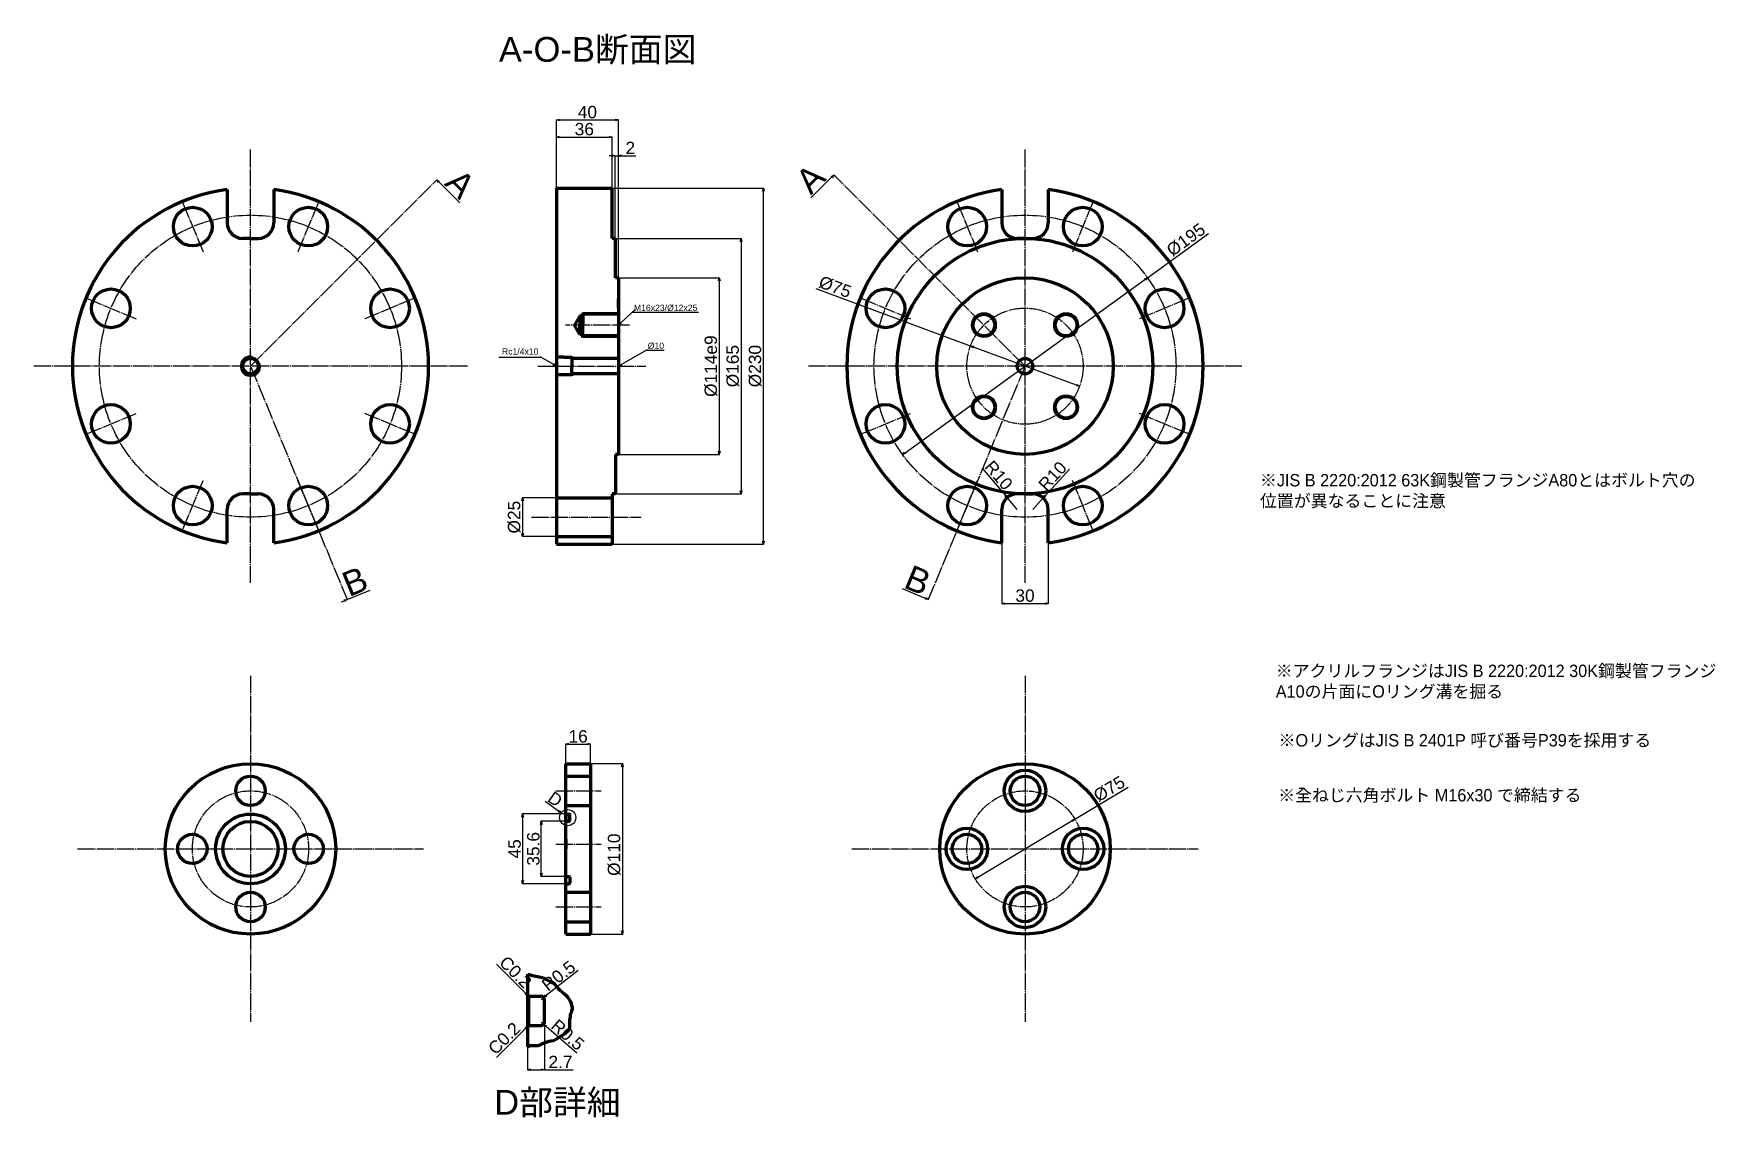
# Model space of a CAD drawing. Header units: millimetres. Extents: x -90 to 996, y -435 to 265.
import ezdxf

# ---------------------------------------------------------------- set-up
doc = ezdxf.new("R2010")
doc.units = ezdxf.units.MM
doc.linetypes.add('JIS_08_11', pattern=[12.8, 11, -0.6, 0.6, -0.6])
for name, color, linetype, lineweight in [('ACR_BODY OUTER', 7, 'Continuous', 70), ('ACR_CENTER', 2, 'JIS_08_11', 30), ('ACR_Dim', 7, 'Continuous', 30), ('FOUT_BODY OUTER', 1, 'Continuous', 70), ('SUS_BODY inner', 7, 'Continuous', 30), ('SUS_BODY OUTER', 7, 'Continuous', 70), ('SUS_CENTER', 2, 'JIS_08_11', 30), ('SUS_Dim', 7, 'Continuous', 30)]:
    doc.layers.add(name, color=color, linetype=linetype, lineweight=lineweight)
doc.styles.get("Standard").update_dxf_attribs({"font": 'arial.ttf'})
doc.dimstyles.new('JIS Mechanical', dxfattribs={"dimtxt": 8, "dimasz": 2, "dimexe": 0.18, "dimexo": 0, "dimgap": 1, "dimtad": 1, "dimdec": 4, "dimdsep": 46, "dimtxsty": 'Standard', "dimblk": 'OPEN30', "dimcen": 0.09, "dimadec": 0, "dimazin": 2, "dimtfac": 1, "dimtdec": 4, "dimtmove": 0, "dimatfit": 3, "dimfxl": 1, "dimtolj": 1, "dimtzin": 0, "dimarcsym": 0})
doc.dimstyles.new('JIS Mechanical ONE ARROW', dxfattribs={"dimtxt": 8, "dimasz": 2, "dimexe": 0, "dimexo": 0, "dimgap": 1, "dimtad": 1, "dimdec": 4, "dimzin": 0, "dimdsep": 46, "dimtxsty": 'Standard', "dimblk": 'OPEN30', "dimcen": 0.09, "dimsd2": 1, "dimadec": 0, "dimazin": 0, "dimtfac": 1, "dimtdec": 4, "dimtofl": 0, "dimtmove": 0, "dimatfit": 3, "dimfxl": 1, "dimtolj": 1, "dimtzin": 0, "dimarcsym": 0})

# ---------------------------------------------------------------- blocks, each defined once
blk = doc.blocks.new('_Open30')
at = {"color": 0, "linetype": 'ByBlock', "lineweight": -2}
for p, q in [((-1, 0.27), (0, 0)), ((0, 0), (-1, -0.27)), ((0, 0), (-1, 0))]:
    blk.add_line(p, q, dxfattribs=at)
blk = doc.blocks.new('*D3')
at = {"layer": 'Defpoints', "color": 0, "transparency": 16777216}
for p in [(287.5, 76.5), (295.6, 84), (295.6, 84)]:
    blk.add_point(p, dxfattribs=at)
at = {"layer": 'SUS_Dim', "color": 0, "lineweight": -2, "transparency": 16777216}
blk.add_line((289, 77.9), (298.6, 86.7), dxfattribs=at)
at = {"layer": 'SUS_Dim', "color": 0, "lineweight": -2, "transparency": 16777216, "xscale": 2, "yscale": 2, "zscale": 2, "rotation": 222.6736716809885}
blk.add_blockref('_Open30', (287.5, 76.5), dxfattribs=at)
blk = doc.blocks.new('*D4')
at = {"layer": 'Defpoints', "color": 0, "transparency": 16777216}
for p in [(228.4, 61), (228.4, 61), (247.5, 50)]:
    blk.add_point(p, dxfattribs=at)
at = {"layer": 'SUS_Dim', "color": 0, "lineweight": -2, "transparency": 16777216}
blk.add_line((245.8, 51), (237.1, 56), dxfattribs=at)
at = {"layer": 'SUS_Dim', "color": 0, "lineweight": -2, "transparency": 16777216, "xscale": 2, "yscale": 2, "zscale": 2, "rotation": 330.0000000000001}
blk.add_blockref('_Open30', (247.5, 50), dxfattribs=at)
blk = doc.blocks.new('*D8')
at = {"layer": 'Defpoints', "color": 0, "transparency": 16777216}
for p in [(306.6, 61), (306.6, 61), (287.5, 50)]:
    blk.add_point(p, dxfattribs=at)
at = {"layer": 'SUS_Dim', "color": 0, "lineweight": -2, "transparency": 16777216}
blk.add_line((289.3, 51), (306.2, 60.8), dxfattribs=at)
at = {"layer": 'SUS_Dim', "color": 0, "lineweight": -2, "transparency": 16777216, "xscale": 2, "yscale": 2, "zscale": 2, "rotation": 210}
blk.add_blockref('_Open30', (287.5, 50), dxfattribs=at)
blk = doc.blocks.new('*D9')
at = {"layer": 'Defpoints', "color": 0, "transparency": 16777216}
for p in [(287.5, 107), (287.5, -7), (352.6, -7)]:
    blk.add_point(p, dxfattribs=at)
at = {"layer": 'SUS_Dim', "color": 0, "lineweight": -2, "transparency": 16777216}
for p, q in [((287.5, 107), (352.8, 107)), ((352.6, 105), (352.6, -5)), ((287.5, -7), (352.8, -7))]:
    blk.add_line(p, q, dxfattribs=at)
at = {"layer": 'SUS_Dim', "color": 0, "lineweight": -2, "transparency": 16777216, "xscale": 2, "yscale": 2, "zscale": 2}
for p, rotation in [((352.6, 107), 90), ((352.6, -7), 270)]:
    blk.add_blockref('_Open30', p, dxfattribs=dict(at, rotation=rotation))
at = {"layer": 'SUS_Dim', "color": 0, "transparency": 16777216, "insert": (347.3, 50), "char_height": 8, "attachment_point": 5, "rotation": 90}
blk.add_mtext('\\A1;%%C114e9', dxfattribs=at)
blk = doc.blocks.new('*D10')
at = {"layer": 'Defpoints', "color": 0, "transparency": 16777216}
for p in [(285.5, 132.5), (285.5, -32.5), (366.7, -32.5)]:
    blk.add_point(p, dxfattribs=at)
at = {"layer": 'SUS_Dim', "color": 0, "lineweight": -2, "transparency": 16777216}
for p, q in [((285.5, 132.5), (366.9, 132.5)), ((366.7, 130.5), (366.7, -30.5)), ((285.5, -32.5), (366.9, -32.5))]:
    blk.add_line(p, q, dxfattribs=at)
at = {"layer": 'SUS_Dim', "color": 0, "lineweight": -2, "transparency": 16777216, "xscale": 2, "yscale": 2, "zscale": 2}
for p, rotation in [((366.7, 132.5), 90), ((366.7, -32.5), 270)]:
    blk.add_blockref('_Open30', p, dxfattribs=dict(at, rotation=rotation))
at = {"layer": 'SUS_Dim', "color": 0, "transparency": 16777216, "insert": (361.4, 50), "char_height": 8, "attachment_point": 5, "rotation": 90}
blk.add_mtext('\\A1;%%C165', dxfattribs=at)
blk = doc.blocks.new('*D11')
at = {"layer": 'Defpoints', "color": 0, "transparency": 16777216}
for p in [(283.5, 165), (381.1, 165), (283.5, -65)]:
    blk.add_point(p, dxfattribs=at)
at = {"layer": 'SUS_Dim', "color": 0, "lineweight": -2, "transparency": 16777216}
for p, q in [((283.5, 165), (381.2, 165)), ((381.1, -63), (381.1, 163)), ((283.5, -65), (381.2, -65))]:
    blk.add_line(p, q, dxfattribs=at)
at = {"layer": 'SUS_Dim', "color": 0, "lineweight": -2, "transparency": 16777216, "xscale": 2, "yscale": 2, "zscale": 2}
for p, rotation in [((381.1, 165), 90), ((381.1, -65), 270)]:
    blk.add_blockref('_Open30', p, dxfattribs=dict(at, rotation=rotation))
at = {"layer": 'SUS_Dim', "color": 0, "transparency": 16777216, "insert": (375.8, 50), "char_height": 8, "attachment_point": 5, "rotation": 90}
blk.add_mtext('\\A1;%%C230', dxfattribs=at)
blk = doc.blocks.new('*D12')
at = {"layer": 'Defpoints', "color": 0, "transparency": 16777216}
for p in [(287.5, 209), (247.5, 165), (287.5, 107)]:
    blk.add_point(p, dxfattribs=at)
at = {"layer": 'SUS_Dim', "color": 0, "lineweight": -2, "transparency": 16777216}
for p, q in [((247.5, 165), (247.5, 209.1)), ((249.5, 209), (285.5, 209)), ((287.5, 107), (287.5, 209.1))]:
    blk.add_line(p, q, dxfattribs=at)
at = {"layer": 'SUS_Dim', "color": 0, "lineweight": -2, "transparency": 16777216, "xscale": 2, "yscale": 2, "zscale": 2, "rotation": 180}
blk.add_blockref('_Open30', (247.5, 209), dxfattribs=at)
at = {"layer": 'SUS_Dim', "color": 0, "lineweight": -2, "transparency": 16777216, "xscale": 2, "yscale": 2, "zscale": 2}
blk.add_blockref('_Open30', (287.5, 209), dxfattribs=at)
at = {"layer": 'SUS_Dim', "color": 0, "transparency": 16777216, "insert": (267.5, 214), "char_height": 8, "attachment_point": 5}
blk.add_mtext('\\A1;40', dxfattribs=at)
blk = doc.blocks.new('*D13')
at = {"layer": 'Defpoints', "color": 0, "transparency": 16777216}
for p in [(287.5, 185.9), (285.5, 132.5), (287.5, 132.5)]:
    blk.add_point(p, dxfattribs=at)
at = {"layer": 'SUS_Dim', "color": 0, "lineweight": -2, "transparency": 16777216}
for p, q in [((283.5, 185.9), (281.5, 185.9)), ((285.5, 132.5), (285.5, 186.1)), ((285.5, 185.9), (287.5, 185.9)), ((287.5, 132.5), (287.5, 186.1)), ((289.5, 185.9), (298.8, 185.9))]:
    blk.add_line(p, q, dxfattribs=at)
at = {"layer": 'SUS_Dim', "color": 0, "lineweight": -2, "transparency": 16777216, "xscale": 2, "yscale": 2, "zscale": 2}
blk.add_blockref('_Open30', (285.5, 185.9), dxfattribs=at)
at = {"layer": 'SUS_Dim', "color": 0, "lineweight": -2, "transparency": 16777216, "xscale": 2, "yscale": 2, "zscale": 2, "rotation": 180}
blk.add_blockref('_Open30', (287.5, 185.9), dxfattribs=at)
at = {"layer": 'SUS_Dim', "color": 0, "transparency": 16777216, "insert": (295.2, 190.9), "char_height": 8, "attachment_point": 5}
blk.add_mtext('\\A1;2', dxfattribs=at)
blk = doc.blocks.new('*D14')
at = {"layer": 'Defpoints', "color": 0, "transparency": 16777216}
for p in [(283.5, 197.9), (247.5, 165), (283.5, 165)]:
    blk.add_point(p, dxfattribs=at)
at = {"layer": 'SUS_Dim', "color": 0, "lineweight": -2, "transparency": 16777216}
for p, q in [((247.5, 165), (247.5, 198)), ((249.5, 197.9), (281.5, 197.9)), ((283.5, 165), (283.5, 198))]:
    blk.add_line(p, q, dxfattribs=at)
at = {"layer": 'SUS_Dim', "color": 0, "lineweight": -2, "transparency": 16777216, "xscale": 2, "yscale": 2, "zscale": 2, "rotation": 180}
blk.add_blockref('_Open30', (247.5, 197.9), dxfattribs=at)
at = {"layer": 'SUS_Dim', "color": 0, "lineweight": -2, "transparency": 16777216, "xscale": 2, "yscale": 2, "zscale": 2}
blk.add_blockref('_Open30', (283.5, 197.9), dxfattribs=at)
at = {"layer": 'SUS_Dim', "color": 0, "transparency": 16777216, "insert": (265.5, 203), "char_height": 8, "attachment_point": 5}
blk.add_mtext('\\A1;36', dxfattribs=at)
blk = doc.blocks.new('*D15')
at = {"layer": 'ACR_Dim', "color": 0, "lineweight": -2, "transparency": 16777216}
for p, q in [((253.6, -243.9), (237.5, -243.9)), ((237.7, -277.5), (237.7, -245.9)), ((253.6, -279.5), (237.5, -279.5))]:
    blk.add_line(p, q, dxfattribs=at)
at = {"layer": 'Defpoints', "color": 0, "transparency": 16777216}
for p in [(237.7, -243.9), (253.6, -243.9), (253.6, -279.5)]:
    blk.add_point(p, dxfattribs=at)
at = {"layer": 'ACR_Dim', "color": 0, "lineweight": -2, "transparency": 16777216, "xscale": 2, "yscale": 2, "zscale": 2}
for p, rotation in [((237.7, -243.9), 90), ((237.7, -279.5), 270)]:
    blk.add_blockref('_Open30', p, dxfattribs=dict(at, rotation=rotation))
at = {"layer": 'ACR_Dim', "color": 0, "transparency": 16777216, "insert": (232.6, -261.7), "char_height": 8, "attachment_point": 5, "rotation": 90}
blk.add_mtext('\\A1;35.6', dxfattribs=at)
blk = doc.blocks.new('*D16')
at = {"layer": 'ACR_Dim', "color": 0, "lineweight": -2, "transparency": 16777216}
for p, q in [((253.6, -239.2), (225.4, -239.2)), ((225.6, -241.2), (225.6, -282.2)), ((253.6, -284.2), (225.4, -284.2))]:
    blk.add_line(p, q, dxfattribs=at)
at = {"layer": 'Defpoints', "color": 0, "transparency": 16777216}
for p in [(253.6, -239.2), (225.6, -284.2), (253.6, -284.2)]:
    blk.add_point(p, dxfattribs=at)
at = {"layer": 'ACR_Dim', "color": 0, "lineweight": -2, "transparency": 16777216, "xscale": 2, "yscale": 2, "zscale": 2}
for p, rotation in [((225.6, -239.2), 90), ((225.6, -284.2), 270)]:
    blk.add_blockref('_Open30', p, dxfattribs=dict(at, rotation=rotation))
at = {"layer": 'ACR_Dim', "color": 0, "transparency": 16777216, "insert": (220.5, -261.7), "char_height": 8, "attachment_point": 5, "rotation": 90}
blk.add_mtext('\\A1;45', dxfattribs=at)
blk = doc.blocks.new('*D17')
at = {"layer": 'Defpoints', "color": 0, "transparency": 16777216}
for p in [(166.7, 173.9), (166.7, 173.9), (170.3, 170.3)]:
    blk.add_point(p, dxfattribs=at)
at = {"layer": 'SUS_Dim', "color": 0, "lineweight": -2, "transparency": 16777216}
blk.add_line((171.7, 168.9), (185.1, 155.5), dxfattribs=at)
at = {"layer": 'SUS_Dim', "color": 0, "lineweight": -2, "transparency": 16777216, "xscale": 2, "yscale": 2, "zscale": 2, "rotation": 135}
blk.add_blockref('_Open30', (170.3, 170.3), dxfattribs=at)
at = {"layer": 'SUS_Dim', "color": 0, "transparency": 16777216, "insert": (185.5, 167.8), "char_height": 8, "attachment_point": 5, "rotation": 315}
blk.add_mtext('\\A1;{\\H2x;A}', dxfattribs=at)
blk = doc.blocks.new('*D18')
at = {"layer": 'Defpoints', "color": 0, "transparency": 16777216}
for p in [(105.5, -103.6), (105.5, -103.6), (112.4, -100.7)]:
    blk.add_point(p, dxfattribs=at)
at = {"layer": 'SUS_Dim', "color": 0, "lineweight": -2, "transparency": 16777216}
for p, q in [((112.4, -100.7), (127.3, -94.6)), ((108.7, -102.3), (110.6, -101.5))]:
    blk.add_line(p, q, dxfattribs=at)
at = {"layer": 'SUS_Dim', "color": 0, "lineweight": -2, "transparency": 16777216, "xscale": 2, "yscale": 2, "zscale": 2, "rotation": 22.49999999999992}
blk.add_blockref('_Open30', (112.4, -100.7), dxfattribs=at)
at = {"layer": 'SUS_Dim', "color": 0, "transparency": 16777216, "insert": (117.4, -89), "char_height": 8, "attachment_point": 5, "rotation": 22.5}
blk.add_mtext('\\A1;{\\H2x;B}', dxfattribs=at)
blk = doc.blocks.new('*D19')
at = {"layer": 'Defpoints', "color": 0, "transparency": 16777216}
for p in [(429.4, 176.3), (429.4, 176.3), (426.6, 173.4)]:
    blk.add_point(p, dxfattribs=at)
at = {"layer": 'SUS_Dim', "color": 0, "lineweight": -2, "transparency": 16777216}
blk.add_line((425.1, 172), (411.7, 158.6), dxfattribs=at)
at = {"layer": 'SUS_Dim', "color": 0, "lineweight": -2, "transparency": 16777216, "xscale": 2, "yscale": 2, "zscale": 2, "rotation": 44.99999999999969}
blk.add_blockref('_Open30', (426.6, 173.4), dxfattribs=at)
at = {"layer": 'SUS_Dim', "color": 0, "transparency": 16777216, "insert": (411.4, 171), "char_height": 8, "attachment_point": 5, "rotation": 45}
blk.add_mtext('\\A1;{\\H2x;A}', dxfattribs=at)
blk = doc.blocks.new('*D20')
at = {"layer": 'Defpoints', "color": 0, "transparency": 16777216}
for p in [(487.6, -100.7), (489.8, -101.7), (489.8, -101.7)]:
    blk.add_point(p, dxfattribs=at)
at = {"layer": 'SUS_Dim', "color": 0, "lineweight": -2, "transparency": 16777216}
blk.add_line((485.7, -100), (470.9, -93.8), dxfattribs=at)
at = {"layer": 'SUS_Dim', "color": 0, "lineweight": -2, "transparency": 16777216, "xscale": 2, "yscale": 2, "zscale": 2, "rotation": 337.5000000000001}
blk.add_blockref('_Open30', (487.6, -100.7), dxfattribs=at)
at = {"layer": 'SUS_Dim', "color": 0, "transparency": 16777216, "insert": (480.8, -88.2), "char_height": 8, "attachment_point": 5, "rotation": 337.5}
blk.add_mtext('\\A1;{\\H2x;B}', dxfattribs=at)
blk = doc.blocks.new('*D21')
at = {"layer": 'ACR_Dim', "color": 0, "lineweight": -2, "transparency": 16777216}
for p, q in [((269.5, -206.7), (290.3, -206.7)), ((290.1, -208.7), (290.1, -314.7)), ((269.5, -316.7), (290.3, -316.7))]:
    blk.add_line(p, q, dxfattribs=at)
at = {"layer": 'Defpoints', "color": 0, "transparency": 16777216}
for p in [(269.5, -206.7), (269.5, -316.7), (290.1, -316.7)]:
    blk.add_point(p, dxfattribs=at)
at = {"layer": 'ACR_Dim', "color": 0, "lineweight": -2, "transparency": 16777216, "xscale": 2, "yscale": 2, "zscale": 2}
for p, rotation in [((290.1, -206.7), 90), ((290.1, -316.7), 270)]:
    blk.add_blockref('_Open30', p, dxfattribs=dict(at, rotation=rotation))
at = {"layer": 'ACR_Dim', "color": 0, "transparency": 16777216, "insert": (284.8, -265.5), "char_height": 8, "attachment_point": 5, "rotation": 90}
blk.add_mtext('\\A1;%%C110', dxfattribs=at)
blk = doc.blocks.new('*D23')
at = {"layer": 'Defpoints', "color": 0, "transparency": 16777216}
for p in [(247.5, -35), (225.6, -60), (247.5, -60)]:
    blk.add_point(p, dxfattribs=at)
at = {"layer": 'SUS_Dim', "color": 0, "lineweight": -2, "transparency": 16777216}
for p, q in [((247.5, -35), (225.4, -35)), ((225.6, -37), (225.6, -58)), ((247.5, -60), (225.4, -60))]:
    blk.add_line(p, q, dxfattribs=at)
at = {"layer": 'SUS_Dim', "color": 0, "lineweight": -2, "transparency": 16777216, "xscale": 2, "yscale": 2, "zscale": 2}
for p, rotation in [((225.6, -35), 90), ((225.6, -60), 270)]:
    blk.add_blockref('_Open30', p, dxfattribs=dict(at, rotation=rotation))
at = {"layer": 'SUS_Dim', "color": 0, "transparency": 16777216, "insert": (220.3, -47.5), "char_height": 8, "attachment_point": 5, "rotation": 90}
blk.add_mtext('\\A1;%%C25', dxfattribs=at)
blk = doc.blocks.new('*D24')
at = {"layer": 'ACR_Dim', "color": 0, "lineweight": -2, "transparency": 16777216}
for p, q in [((582.2, -242.5), (616.6, -221.8)), ((519.6, -280), (580.4, -243.5)), ((582.2, -242.5), (582.1, -242.3)), ((517.8, -281), (517.7, -280.9))]:
    blk.add_line(p, q, dxfattribs=at)
at = {"layer": 'Defpoints', "color": 0, "transparency": 16777216}
for p in [(582.2, -242.5), (582.2, -242.5), (517.8, -281)]:
    blk.add_point(p, dxfattribs=at)
at = {"layer": 'ACR_Dim', "color": 0, "lineweight": -2, "transparency": 16777216, "xscale": 2, "yscale": 2, "zscale": 2}
for p, rotation in [((582.2, -242.5), 30.93617014709646), ((517.8, -281), 210.9361701470964)]:
    blk.add_blockref('_Open30', p, dxfattribs=dict(at, rotation=rotation))
at = {"layer": 'ACR_Dim', "color": 0, "transparency": 16777216, "insert": (604.4, -223), "char_height": 8, "attachment_point": 5, "rotation": 30.9362}
blk.add_mtext('\\A1;%%C75', dxfattribs=at)
blk = doc.blocks.new('*D25')
at = {"layer": 'Defpoints', "color": 0, "transparency": 16777216}
for p in [(629, 107.1), (629, 107.1), (471, -7.1)]:
    blk.add_point(p, dxfattribs=at)
at = {"layer": 'SUS_Dim', "color": 0, "lineweight": -2, "transparency": 16777216}
for p, q in [((629, 107.1), (668.5, 135.6)), ((472.6, -5.9), (627.4, 105.9)), ((629, 107.1), (629.1, 106.9)), ((471, -7.1), (471.1, -7.2))]:
    blk.add_line(p, q, dxfattribs=at)
at = {"layer": 'SUS_Dim', "color": 0, "lineweight": -2, "transparency": 16777216, "xscale": 2, "yscale": 2, "zscale": 2}
for p, rotation in [((629, 107.1), 35.84337346693896), ((471, -7.1), 215.8433734669389)]:
    blk.add_blockref('_Open30', p, dxfattribs=dict(at, rotation=rotation))
at = {"layer": 'SUS_Dim', "color": 0, "transparency": 16777216, "insert": (653.9, 131.6), "char_height": 8, "attachment_point": 5, "rotation": 35.8434}
blk.add_mtext('\\A1;%%C195', dxfattribs=at)
blk = doc.blocks.new('*D26')
at = {"layer": 'Defpoints', "color": 0, "transparency": 16777216}
for p in [(535, -64), (565, -64), (565, -103.3)]:
    blk.add_point(p, dxfattribs=at)
at = {"layer": 'SUS_Dim', "color": 0, "lineweight": -2, "transparency": 16777216}
for p, q in [((535, -64), (535, -103.5)), ((565, -64), (565, -103.5)), ((537, -103.3), (563, -103.3))]:
    blk.add_line(p, q, dxfattribs=at)
at = {"layer": 'SUS_Dim', "color": 0, "lineweight": -2, "transparency": 16777216, "xscale": 2, "yscale": 2, "zscale": 2, "rotation": 180}
blk.add_blockref('_Open30', (535, -103.3), dxfattribs=at)
at = {"layer": 'SUS_Dim', "color": 0, "lineweight": -2, "transparency": 16777216, "xscale": 2, "yscale": 2, "zscale": 2}
blk.add_blockref('_Open30', (565, -103.3), dxfattribs=at)
at = {"layer": 'SUS_Dim', "color": 0, "transparency": 16777216, "insert": (550, -98.2), "char_height": 8, "attachment_point": 5}
blk.add_mtext('\\A1;30', dxfattribs=at)
blk = doc.blocks.new('*D27')
at = {"layer": 'Defpoints', "color": 0, "transparency": 16777216}
for p in [(555, -42.5), (561.8, -35.1)]:
    blk.add_point(p, dxfattribs=at)
at = {"layer": 'SUS_Dim', "color": 0, "lineweight": -2, "transparency": 16777216}
for p, q in [((578.7, -16.6), (563.1, -33.7)), ((555, -42.5), (561.8, -35.1))]:
    blk.add_line(p, q, dxfattribs=at)
at = {"layer": 'SUS_Dim', "color": 0, "lineweight": -2, "transparency": 16777216, "xscale": 2, "yscale": 2, "zscale": 2, "rotation": 227.5162813843645}
blk.add_blockref('_Open30', (561.8, -35.1), dxfattribs=at)
at = {"layer": 'SUS_Dim', "color": 0, "transparency": 16777216, "insert": (567.8, -21), "char_height": 8, "attachment_point": 5, "rotation": 47.5163}
blk.add_mtext('\\A1;R10', dxfattribs=at)
blk = doc.blocks.new('*D28')
at = {"layer": 'Defpoints', "color": 0, "transparency": 16777216}
for p in [(538.5, -34.9), (545, -42.5)]:
    blk.add_point(p, dxfattribs=at)
at = {"layer": 'SUS_Dim', "color": 0, "lineweight": -2, "transparency": 16777216}
for p, q in [((522.3, -15.8), (537.2, -33.4)), ((545, -42.5), (538.5, -34.9))]:
    blk.add_line(p, q, dxfattribs=at)
at = {"layer": 'SUS_Dim', "color": 0, "lineweight": -2, "transparency": 16777216, "xscale": 2, "yscale": 2, "zscale": 2, "rotation": 310.372187855339}
blk.add_blockref('_Open30', (538.5, -34.9), dxfattribs=at)
at = {"layer": 'SUS_Dim', "color": 0, "transparency": 16777216, "insert": (533, -20.5), "char_height": 8, "attachment_point": 5, "rotation": 310.3722}
blk.add_mtext('\\A1;R10', dxfattribs=at)
blk = doc.blocks.new('*D29')
at = {"layer": 'Defpoints', "color": 0, "transparency": 16777216}
for p in [(514.8, 63), (514.8, 63), (585.2, 37)]:
    blk.add_point(p, dxfattribs=at)
at = {"layer": 'SUS_Dim', "color": 0, "lineweight": -2, "transparency": 16777216}
for p, q in [((514.8, 63), (415.1, 99.9)), ((514.8, 63), (514.9, 63.2)), ((583.3, 37.7), (516.7, 62.3)), ((585.2, 37), (585.2, 37.1))]:
    blk.add_line(p, q, dxfattribs=at)
at = {"layer": 'SUS_Dim', "color": 0, "lineweight": -2, "transparency": 16777216, "xscale": 2, "yscale": 2, "zscale": 2}
for p, rotation in [((514.8, 63), 159.6761750796238), ((585.2, 37), 339.6761750796238)]:
    blk.add_blockref('_Open30', p, dxfattribs=dict(at, rotation=rotation))
at = {"layer": 'SUS_Dim', "color": 0, "transparency": 16777216, "insert": (427.4, 101.1), "char_height": 8, "attachment_point": 5, "rotation": 339.6762}
blk.add_mtext('\\A1;%%C75', dxfattribs=at)
blk = doc.blocks.new('partD')
at = {"layer": 'ACR_BODY OUTER'}
for p, q in [((253.5, -239.1), (253.5, -206.7)), ((253.5, -239.1), (253.6, -239.2)), ((253.5, -244.1), (253.5, -239.1)), ((253.5, -244.1), (253.6, -243.9)), ((253.5, -316.7), (253.5, -244.1)), ((253.6, -239.2), (255.7, -239.2)), ((253.6, -239.2), (253.6, -243.9)), ((253.6, -243.9), (255.7, -243.9)), ((256.2, -243.4), (256.2, -239.7))]:
    blk.add_line(p, q, dxfattribs=at)
for centre, start, end in [((255.7, -239.7), 0, 90), ((255.7, -243.4), 270, 0)]:
    blk.add_arc(centre, 0.5, start, end, dxfattribs=at)
blk = doc.blocks.new('partD00')
at = {"layer": 'ACR_BODY OUTER'}
blk.add_blockref('partD', (-253.5, 239.1), dxfattribs=at)
blk = doc.blocks.new('*D32')
at = {"layer": 'ACR_Dim', "color": 0, "lineweight": -2, "transparency": 16777216}
for p, q in [((261.6, -340.2), (240.9, -356.5)), ((237.7, -358.9), (239.3, -357.7))]:
    blk.add_line(p, q, dxfattribs=at)
at = {"layer": 'Defpoints', "color": 0, "transparency": 16777216}
for p in [(239.3, -357.7), (237.7, -358.9)]:
    blk.add_point(p, dxfattribs=at)
at = {"layer": 'ACR_Dim', "color": 0, "lineweight": -2, "transparency": 16777216, "xscale": 2, "yscale": 2, "zscale": 2, "rotation": 218.1185814894569}
blk.add_blockref('_Open30', (239.3, -357.7), dxfattribs=at)
at = {"layer": 'ACR_Dim', "color": 0, "transparency": 16777216, "insert": (248.9, -343.7), "char_height": 8, "attachment_point": 5, "rotation": 38.1186}
blk.add_mtext('\\A1;R0.5', dxfattribs=at)
blk = doc.blocks.new('*D33')
at = {"layer": 'ACR_Dim', "color": 0, "lineweight": -2, "transparency": 16777216}
for p, q in [((237.7, -373.7), (239.2, -375)), ((260.6, -393.6), (240.8, -376.4))]:
    blk.add_line(p, q, dxfattribs=at)
at = {"layer": 'Defpoints', "color": 0, "transparency": 16777216}
for p in [(237.7, -373.7), (239.2, -375)]:
    blk.add_point(p, dxfattribs=at)
at = {"layer": 'ACR_Dim', "color": 0, "lineweight": -2, "transparency": 16777216, "xscale": 2, "yscale": 2, "zscale": 2, "rotation": 138.9950629943345}
blk.add_blockref('_Open30', (239.2, -375), dxfattribs=at)
at = {"layer": 'ACR_Dim', "color": 0, "transparency": 16777216, "insert": (254.8, -381.8), "char_height": 8, "attachment_point": 5, "rotation": 318.9951}
blk.add_mtext('\\A1;R0.5', dxfattribs=at)
blk = doc.blocks.new('*D34')
at = {"layer": 'ACR_Dim', "color": 0, "lineweight": -2, "transparency": 16777216}
blk.add_line((227.5, -355), (208.8, -336.2), dxfattribs=at)
at = {"layer": 'Defpoints', "color": 0, "transparency": 16777216}
for p in [(228.9, -356.4), (229.5, -356.9), (229.5, -356.9)]:
    blk.add_point(p, dxfattribs=at)
at = {"layer": 'ACR_Dim', "color": 0, "lineweight": -2, "transparency": 16777216, "xscale": 2, "yscale": 2, "zscale": 2, "rotation": 315}
blk.add_blockref('_Open30', (228.9, -356.4), dxfattribs=at)
at = {"layer": 'ACR_Dim', "color": 0, "transparency": 16777216, "insert": (221.1, -341.3), "char_height": 8, "attachment_point": 5, "rotation": 315}
blk.add_mtext('\\A1;C0.2', dxfattribs=at)
blk = doc.blocks.new('*D35')
at = {"layer": 'ACR_Dim', "color": 0, "lineweight": -2, "transparency": 16777216}
blk.add_line((227.5, -377.7), (208.8, -396.4), dxfattribs=at)
at = {"layer": 'Defpoints', "color": 0, "transparency": 16777216}
for p in [(228.9, -376.3), (229.5, -375.7), (229.5, -375.7)]:
    blk.add_point(p, dxfattribs=at)
at = {"layer": 'ACR_Dim', "color": 0, "lineweight": -2, "transparency": 16777216, "xscale": 2, "yscale": 2, "zscale": 2, "rotation": 45}
blk.add_blockref('_Open30', (228.9, -376.3), dxfattribs=at)
at = {"layer": 'ACR_Dim', "color": 0, "transparency": 16777216, "insert": (213.8, -384.1), "char_height": 8, "attachment_point": 5, "rotation": 45}
blk.add_mtext('\\A1;C0.2', dxfattribs=at)
blk = doc.blocks.new('*D36')
at = {"layer": 'ACR_Dim', "color": 0, "lineweight": -2, "transparency": 16777216}
for p, q in [((248.9, -237.3), (240.3, -231.2)), ((250.5, -238.5), (250.6, -238.5)), ((251.2, -239), (251.2, -238.9))]:
    blk.add_line(p, q, dxfattribs=at)
at = {"layer": 'Defpoints', "color": 0, "transparency": 16777216}
for p in [(250.5, -238.5), (251.2, -238.9), (251.2, -239)]:
    blk.add_point(p, dxfattribs=at)
at = {"layer": 'ACR_Dim', "color": 0, "lineweight": -2, "transparency": 16777216, "xscale": 2, "yscale": 2, "zscale": 2, "rotation": 324.8023336341661}
blk.add_blockref('_Open30', (250.6, -238.5), dxfattribs=at)
at = {"layer": 'ACR_Dim', "color": 0, "transparency": 16777216, "insert": (246.7, -229.6), "char_height": 8, "attachment_point": 5, "rotation": 324.8023}
blk.add_mtext('\\A1;D', dxfattribs=at)
blk = doc.blocks.new('*D38')
at = {"layer": 'ACR_Dim', "color": 0, "lineweight": -2, "transparency": 16777216}
for p, q in [((228.9, -376.3), (228.9, -404.5)), ((239.7, -373.7), (239.7, -404.5)), ((230.9, -404.3), (237.7, -404.3)), ((239.7, -404.3), (258.4, -404.3))]:
    blk.add_line(p, q, dxfattribs=at)
at = {"layer": 'Defpoints', "color": 0, "transparency": 16777216}
for p in [(228.9, -376.3), (239.7, -373.7), (239.7, -404.3)]:
    blk.add_point(p, dxfattribs=at)
at = {"layer": 'ACR_Dim', "color": 0, "lineweight": -2, "transparency": 16777216, "xscale": 2, "yscale": 2, "zscale": 2, "rotation": 180}
blk.add_blockref('_Open30', (228.9, -404.3), dxfattribs=at)
at = {"layer": 'ACR_Dim', "color": 0, "lineweight": -2, "transparency": 16777216, "xscale": 2, "yscale": 2, "zscale": 2}
blk.add_blockref('_Open30', (239.7, -404.3), dxfattribs=at)
at = {"layer": 'ACR_Dim', "color": 0, "transparency": 16777216, "insert": (250.1, -399.3), "char_height": 8, "attachment_point": 5}
blk.add_mtext('\\A1;2.7', dxfattribs=at)
blk = doc.blocks.new('*D39')
at = {"layer": 'ACR_Dim', "color": 0, "lineweight": -2, "transparency": 16777216}
for p, q in [((253.5, -206.7), (253.5, -194)), ((255.5, -194.1), (267.5, -194.1)), ((269.5, -206.7), (269.5, -194))]:
    blk.add_line(p, q, dxfattribs=at)
at = {"layer": 'Defpoints', "color": 0, "transparency": 16777216}
for p in [(269.5, -194.1), (253.5, -206.7), (269.5, -206.7)]:
    blk.add_point(p, dxfattribs=at)
at = {"layer": 'ACR_Dim', "color": 0, "lineweight": -2, "transparency": 16777216, "xscale": 2, "yscale": 2, "zscale": 2, "rotation": 180}
blk.add_blockref('_Open30', (253.5, -194.1), dxfattribs=at)
at = {"layer": 'ACR_Dim', "color": 0, "lineweight": -2, "transparency": 16777216, "xscale": 2, "yscale": 2, "zscale": 2}
blk.add_blockref('_Open30', (269.5, -194.1), dxfattribs=at)
at = {"layer": 'ACR_Dim', "color": 0, "transparency": 16777216, "insert": (261.5, -189.1), "char_height": 8, "attachment_point": 5}
blk.add_mtext('\\A1;16', dxfattribs=at)

msp = doc.modelspace()

# ---------------------------------------------------------------- linework, layer by layer
at = {"layer": 'ACR_BODY OUTER'}
for p, q in [((287.52738, 93.5), (287.52738, 92.5528)), ((253.47732, -206.7464), (269.47732, -206.7464)), ((253.47732, -214.7464), (269.47732, -214.7464)), ((269.47732, -206.7464), (269.47732, -316.7464)), ((253.47732, -233.7464), (269.47732, -233.7464)), ((253.47732, -279.4054), (253.61832, -279.5464)), ((253.61832, -279.5464), (255.67732, -279.5464)), ((253.61832, -284.2464), (253.61832, -279.5464)), ((256.17732, -280.0464), (256.17732, -283.7464)), ((253.47732, -284.3874), (253.61832, -284.2464)), ((253.47732, -289.7464), (269.47732, -289.7464)), ((253.61832, -284.2464), (255.67732, -284.2464)), ((253.47732, -308.7464), (269.47732, -308.7464)), ((253.47732, -316.7464), (269.47732, -316.7464)), ((228.9367, -356.37054), (228.9367, -342.73038)), ((228.9367, -356.37054), (229.5007, -356.93454)), ((228.9367, -376.29854), (228.9367, -356.37054)), ((229.5007, -356.93454), (237.7367, -356.93454)), ((229.5007, -356.93454), (229.5007, -375.73454)), ((239.7367, -373.73454), (239.7367, -358.93454)), ((228.9367, -376.29854), (229.5007, -375.73454)), ((228.9367, -389.62485), (228.9367, -376.29854)), ((229.5007, -375.73454), (237.7367, -375.73454))]:
    msp.add_line(p, q, dxfattribs=at)
msp.add_lwpolyline([(228.9367, -342.73038), (230.5974, -343.14535), (231.73363, -343.42926), (234.14814, -343.85512), (236.27857, -344.28099), (238.26697, -344.70685), (239.40319, -345.13272), (240.53942, -345.70054), (241.95971, -346.41033), (243.52202, -347.26206), (244.65825, -347.54596), (245.79448, -348.39769), (246.64665, -349.53335), (247.64085, -350.66898), (248.63504, -351.80463), (249.62924, -352.94027), (250.76547, -353.79201), (251.90173, -354.78569), (253.03796, -355.77938), (254.60027, -357.19893), (255.7365, -359.04435), (256.58867, -360.32197), (257.01475, -361.59956), (257.29881, -362.87716), (257.58287, -364.01281), (257.58287, -365.14844), (257.15678, -366.28409), (257.01475, -367.56169), (256.44664, -368.98124), (256.30461, -370.4008), (256.02055, -371.9623), (256.02055, -377.35662), (255.31041, -378.77617), (254.31621, -379.91181), (253.17998, -380.9055), (251.90173, -381.75723), (249.62924, -383.17678), (248.35099, -384.02851), (247.21476, -384.88026), (245.51042, -385.73199), (243.80608, -385.87393), (242.66985, -386.01589), (241.24956, -386.58372), (237.84088, -387.86131), (236.70465, -388.42914), (235.4264, -388.85501), (230.31334, -388.85501), (229.17712, -389.56477), (228.9367, -389.62485)], dxfattribs=at)
for centre, radius in [((50, -261.7464), 55), ((50, -224.2464), 9.5), ((550, -261.7464), 55), ((550, -224.2464), 9.5), ((50, -261.7464), 22.5), ((50, -261.7464), 17.8), ((12.5, -261.7464), 9.5), ((87.5, -261.7464), 9.5), ((512.5, -261.7464), 9.5), ((587.5, -261.7464), 9.5), ((50, -299.2464), 9.5), ((550, -299.2464), 9.5)]:
    msp.add_circle(centre, radius, dxfattribs=at)
for centre, radius, start, end in [((255.67732, -280.0464), 0.5, 0, 90), ((255.67732, -283.7464), 0.5, 270, 0), ((237.7367, -358.93454), 2, 0, 90), ((237.7367, -373.73454), 2, 270, 0)]:
    msp.add_arc(centre, radius, start, end, dxfattribs=at)
at = {"layer": 'ACR_CENTER'}
for p, q in [((294.75448, 76.5165), (253.32318, 76.5165)), ((50, -150), (50, -373.4928)), ((550, -150), (550, -373.4928)), ((247.17165, -224.2464), (276.3202, -224.2464)), ((247.17165, -258.6134), (276.3202, -258.6134)), ((-61.7464, -261.7464), (161.7464, -261.7464)), ((438.2536, -261.7464), (661.7464, -261.7464)), ((247.17165, -299.2464), (276.3202, -299.2464))]:
    msp.add_line(p, q, dxfattribs=at)
for centre in [(50, -261.7464), (550, -261.7464)]:
    msp.add_circle(centre, 37.5, dxfattribs=at)
at = {"layer": 'ACR_Dim'}
msp.add_circle((254.79488, -241.54496), 5.21472, dxfattribs=at)
at = {"layer": 'FOUT_BODY OUTER'}
for centre in [(550, -224.2464), (512.5, -261.7464), (587.5, -261.7464), (550, -299.2464)]:
    msp.add_circle(centre, 13.375, dxfattribs=at)
at = {"layer": 'SUS_BODY inner'}
for p, q in [((287.52738, 84.5165), (264.52738, 84.5165)), ((287.52738, 68.5165), (264.52738, 68.5165)), ((257.52738, 56.266), (247.52738, 56.5785)), ((257.52738, 43.734), (247.52738, 43.4215))]:
    msp.add_line(p, q, dxfattribs=at)
for centre in [(523.4835, 76.5165), (576.5165, 76.5165), (523.4835, 23.4835), (576.5165, 23.4835)]:
    msp.add_circle(centre, 8, dxfattribs=at)
msp.add_arc((50, 50), 6.5785, 83.76986922, 353.76986922, dxfattribs=at)
at = {"layer": 'SUS_BODY OUTER'}
for p, q in [((35, 164.01754), (35, 142.5)), ((65, 164.01754), (65, 142.5)), ((247.52738, 165), (247.52738, -65)), ((247.52738, 165), (283.52738, 165)), ((283.52738, 132.5), (283.52738, 165)), ((535, 164.01754), (535, 142.5)), ((565, 164.01754), (565, 142.5)), ((50, 132.5), (45, 132.5)), ((50, 132.5), (55, 132.5)), ((285.52738, 132.5), (283.52738, 132.5)), ((285.52738, 107), (285.52738, 132.5)), ((550, 132.5), (545, 132.5)), ((550, 132.5), (555, 132.5)), ((287.52738, 107), (285.52738, 107)), ((287.52738, 107), (287.52738, -7)), ((287.52738, 87.5), (287.52738, 93.5)), ((262.52738, 82.5165), (259.06328, 76.5165)), ((262.52738, 70.5165), (259.06328, 76.5165)), ((262.52738, 82.5165), (262.52738, 76.5165)), ((264.52738, 82.5165), (262.52738, 82.5165)), ((262.52738, 70.5165), (262.52738, 76.5165)), ((264.52738, 84.5165), (264.52738, 76.5165)), ((287.52738, 83.5693), (264.52738, 83.5693)), ((264.52738, 68.5165), (264.52738, 76.5165)), ((264.52738, 70.5165), (262.52738, 70.5165)), ((287.52738, 69.4637), (264.52738, 69.4637)), ((257.52738, 55.41), (247.52738, 55.7225)), ((257.52738, 56.266), (257.52738, 50)), ((287.52738, 55), (257.52738, 55)), ((257.52738, 44.59), (247.52738, 44.2775)), ((257.52738, 43.734), (257.52738, 50)), ((287.52738, 45), (257.52738, 45)), ((287.52738, -7), (285.52738, -7)), ((285.52738, -7), (285.52738, -32.5)), ((50, -32.5), (45, -32.5)), ((50, -32.5), (55, -32.5)), ((285.52738, -32.5), (283.52738, -32.5)), ((283.52738, -32.5), (283.52738, -65)), ((550, -32.5), (545, -32.5)), ((550, -32.5), (555, -32.5)), ((35, -64.01754), (35, -42.5)), ((65, -64.01754), (65, -42.5)), ((247.52738, -35), (283.52738, -35)), ((535, -64.01754), (535, -42.5)), ((565, -64.01754), (565, -42.5)), ((247.52738, -60), (283.52738, -60)), ((247.52738, -65), (283.52738, -65)), ((247.52738, -65), (283.52738, -65)), ((253.47732, -255.4804), (253.47732, -261.7464))]:
    msp.add_line(p, q, dxfattribs=at)
for centre, radius in [((12.68837, 140.07825), 12.5), ((87.31163, 140.07825), 12.5), ((512.68837, 140.07825), 12.5), ((587.31163, 140.07825), 12.5), ((550, 50), 82.5), ((-40.07825, 87.31163), 12.5), ((140.07825, 87.31163), 12.5), ((459.92175, 87.31163), 12.5), ((550, 50), 57), ((640.07825, 87.31163), 12.5), ((523.4835, 76.5165), 7), ((576.5165, 76.5165), 7), ((50, 50), 5.41), ((50, 50), 5), ((550, 50), 5), ((-40.07825, 12.68837), 12.5), ((140.07825, 12.68837), 12.5), ((459.92175, 12.68837), 12.5), ((523.4835, 23.4835), 7), ((576.5165, 23.4835), 7), ((640.07825, 12.68837), 12.5), ((12.68837, -40.07825), 12.5), ((87.31163, -40.07825), 12.5), ((512.68837, -40.07825), 12.5), ((587.31163, -40.07825), 12.5)]:
    msp.add_circle(centre, radius, dxfattribs=at)
for centre, radius, start, end in [((50, 50), 115, 97.49471745, 262.50528255), ((50, 50), 115, 277.49471745, 82.50528255), ((550, 50), 115, 97.49471745, 262.50528255), ((550, 50), 115, 277.49471745, 82.50528255), ((45, 142.5), 10, 180, 270), ((55, 142.5), 10, 270, 0), ((545, 142.5), 10, 180, 270), ((555, 142.5), 10, 270, 0), ((45, -42.5), 10, 90, 180), ((55, -42.5), 10, 0, 90), ((545, -42.5), 10, 90, 180), ((555, -42.5), 10, 0, 90)]:
    msp.add_arc(centre, radius, start, end, dxfattribs=at)
at = {"layer": 'SUS_CENTER'}
for p, q in [((50, -90), (50, 190)), ((550, -90), (550, 190)), ((50, 50), (170.28871, 170.28871)), ((550, 50), (426.55046, 173.44954)), ((5.99141, 156.24615), (19.38533, 123.91036)), ((94.00859, 156.24615), (80.61467, 123.91036)), ((505.99141, 156.24615), (519.38533, 123.91036)), ((594.00859, 156.24615), (580.61467, 123.91036)), ((-56.24615, 94.00859), (-23.91036, 80.61467)), ((156.24615, 94.00859), (123.91036, 80.61467)), ((443.75385, 94.00859), (476.08964, 80.61467)), ((656.24615, 94.00859), (623.91036, 80.61467)), ((190, 50), (-90, 50)), ((50, 50), (112.4423, -100.74905)), ((235.42872, 50), (305.24519, 50)), ((690, 50), (410, 50)), ((550, 50), (487.5577, -100.74905)), ((-56.24615, 5.99141), (-23.91036, 19.38533)), ((156.24615, 5.99141), (123.91036, 19.38533)), ((443.75385, 5.99141), (476.08964, 19.38533)), ((656.24615, 5.99141), (623.91036, 19.38533)), ((5.99141, -56.24615), (19.38533, -23.91036)), ((94.00859, -56.24615), (80.61467, -23.91036)), ((505.99141, -56.24615), (519.38533, -23.91036)), ((594.00859, -56.24615), (580.61467, -23.91036)), ((231.34022, -47.5), (302.16672, -47.5))]:
    msp.add_line(p, q, dxfattribs=at)
for centre, radius in [((50, 50), 97.5), ((550, 50), 97.5), ((550, 50), 37.5)]:
    msp.add_circle(centre, radius, dxfattribs=at)
at = {"layer": 'SUS_Dim'}
for p, q in [((296.49911, 84.78775), (339.27146, 84.78775)), ((237.90904, 55.55315), (210.41894, 55.55315)), ((305.44038, 60.34208), (317.00965, 60.34208))]:
    msp.add_line(p, q, dxfattribs=at)

# ---------------------------------------------------------------- block references
at = {"layer": 'ACR_BODY OUTER'}
msp.add_blockref('partD00', (253.47732, -239.1054), dxfattribs=at)

# ---------------------------------------------------------------- texts
at = {"layer": 'ACR_Dim', "attachment_point": 1}
for s, width, heights, insert, char_height in [('{\\fGulim|b0|i0|c129|p50;※アクリルフランジはJIS B 2220:2012 30K鋼製管フランジA10の片面にOリング溝を掘る}', 285.5656957, [75.08938], (711.87776, -142.75247), 8), ('{\\fGulim|b0|i0|c129|p50;※\\fGulim|b0|i0|c128|p50;OリングはJIS B 2401P 呼び番\\fMS PGothic|b0|i0|c128|p50;号\\fGulim|b0|i0|c128|p50;P39を採用する}', 285.5656957, [75.08938], (713.68391, -187.59338), 8), ('{\\fGulim|b0|i0|c129|p50;※\\fGulim|b0|i0|c128|p50;全ねじ六角ボルト\\fMS PGothic|b0|i0|c128|p50; M16x30 で締結する}', 285.5656957, [75.08938], (713.43684, -223.05317), 8), ('D{\\fMS PGothic|b0|i0|c128|p50;部詳細}', 221.836558, [0], (207.27766, -417.33532), 16)]:
    msp.add_mtext_dynamic_manual_height_columns(s, width=width, gutter_width=12.5, heights=heights, dxfattribs=dict(at, insert=insert, char_height=char_height))
at = {"layer": 'SUS_Dim'}
for s, width, heights, insert, char_height, attachment_point in [('A-O-B{\\fMS PGothic|b0|i0|c128|p50;断面図}', 221.836558, [0], (210.334, 262.53486), 16, 1), ('M16x23/%%C12x25', 25.9229992, [0], (297.49663, 89.66682), 4, 1), ('%%C10', 25.9229992, [0], (306.43791, 65.22115), 4, 1), ('Rc1/4x10', 25.9229992, [0], (235.89417, 61.46296), 4, 3), ('{\\fGulim|b0|i0|c129|p50;※JIS B 2220:2012 63K鋼製管フランジA80とはボルト穴の位置が異なることに注意}', 285.5656957, [75.08938], (701.68472, -19.65238), 8, 1)]:
    msp.add_mtext_dynamic_manual_height_columns(s, width=width, gutter_width=12.5, heights=heights, dxfattribs=dict(at, insert=insert, char_height=char_height, attachment_point=attachment_point))

# ---------------------------------------------------------------- dimensions: what is measured, and where the dimension line sits
at = {"layer": 'ACR_Dim'}
dim = msp.add_linear_dim(base=(269.47732, -194.13612), p1=(253.47732, -206.7464), p2=(269.47732, -206.7464), dimstyle='JIS Mechanical', dxfattribs=at)
dim.commit()
dim.dimension.update_dxf_attribs({"geometry": '*D39', "text_midpoint": (261.47732, -189.05154)})
for base, p1, p2, angle, picture, middle, dimtype in [((290.14491, -316.7464), (269.47732, -206.7464), (269.47732, -316.7464), 90, '*D21', (290.14491, -265.45421), 160), ((582.16527, -242.46829), (517.83473, -281.02451), (582.16527, -242.46829), 30.93617015, '*D24', (607.08942, -227.53012), 161)]:
    dim = msp.add_linear_dim(base=base, p1=p1, p2=p2, angle=angle, text='%%C<>', dimstyle='JIS Mechanical', dxfattribs=at)
    dim.commit()
    dim.dimension.update_dxf_attribs({"geometry": picture, "text_midpoint": middle, "dimtype": dimtype})
for p1, p2, distance, text, picture, middle in [((250.53357, -238.5392), (251.16724, -238.98616), 0.05918, 'D', '*D36', (246.6615, -229.61687)), ((228.9367, -356.37054), (229.5007, -356.93454), 0, 'C0.2', '*D34', (221.09196, -341.2618)), ((228.9367, -376.29854), (229.5007, -375.73454), 0, 'C0.2', '*D35', (213.82796, -384.14328))]:
    dim = msp.add_aligned_dim(p1=p1, p2=p2, distance=distance, text=text, dimstyle='JIS Mechanical ONE ARROW', dxfattribs=at)
    dim.commit()
    dim.dimension.update_dxf_attribs({"geometry": picture, "text_midpoint": middle})
for base, p1, p2, picture, middle in [((225.60724, -284.2464), (253.61832, -239.2464), (253.61832, -284.2464), '*D16', (220.53903, -261.7464)), ((237.65456, -243.9464), (253.61832, -279.5464), (253.61832, -243.9464), '*D15', (232.56725, -261.7464))]:
    dim = msp.add_linear_dim(base=base, p1=p1, p2=p2, angle=90, dimstyle='JIS Mechanical', dxfattribs=at)
    dim.commit()
    dim.dimension.update_dxf_attribs({"geometry": picture, "text_midpoint": middle})
for center, mpoint, picture, middle in [((237.7367, -358.93454), (239.31017, -357.69996), '*D32', (248.86981, -343.73634)), ((237.7367, -373.73454), (239.24601, -375.04679), '*D33', (254.76262, -381.79988))]:
    dim = msp.add_radius_dim(center=center, mpoint=mpoint, text='R0.5', dimstyle='JIS Mechanical', dxfattribs=at)
    dim.commit()
    dim.dimension.update_dxf_attribs({"geometry": picture, "text_midpoint": middle})
dim = msp.add_linear_dim(base=(239.7367, -404.34276), p1=(228.9367, -376.29854), p2=(239.7367, -373.73454), text='2.7', dimstyle='JIS Mechanical', dxfattribs=at)
dim.commit()
dim.dimension.update_dxf_attribs({"geometry": '*D38', "text_midpoint": (250.08732, -399.32639)})
at = {"layer": 'SUS_Dim'}
dim = msp.add_linear_dim(base=(287.52738, 208.96457), p1=(247.52738, 165), p2=(287.52738, 107), dimstyle='JIS Mechanical', dxfattribs=at)
dim.commit()
dim.dimension.update_dxf_attribs({"geometry": '*D12', "text_midpoint": (267.52738, 214.04916)})
for base, p1, p2, picture, middle in [((283.52738, 197.8647), (247.52738, 165), (283.52738, 165), '*D14', (265.52738, 197.8647)), ((287.52738, 185.92555), (285.52738, 132.5), (287.52738, 132.5), '*D13', (295.17677, 185.92555)), ((565, -103.27553), (535, -64.01754), (565, -64.01754), '*D26', (550, -103.27553))]:
    dim = msp.add_linear_dim(base=base, p1=p1, p2=p2, dimstyle='JIS Mechanical', dxfattribs=at)
    dim.commit()
    dim.dimension.update_dxf_attribs({"geometry": picture, "text_midpoint": middle, "dimtype": 160})
for p1, p2, text, picture, middle in [((170.28871, 170.28871), (166.66556, 173.91186), '{\\H2x;A}', '*D17', (185.47076, 167.83457)), ((426.55046, 173.44954), (429.40504, 176.30413), '{\\H2x;A}', '*D19', (411.3684, 170.99541)), ((247.52738, 50), (228.44659, 61.0163), ' ', '*D4', (237.98698, 55.50815)), ((112.4423, -100.74905), (105.47122, -103.63656), '{\\H2x;B}', '*D18', (117.35088, -88.97432)), ((487.5577, -100.74905), (489.81418, -101.68371), '{\\H2x;B}', '*D20', (480.80136, -88.20895))]:
    dim = msp.add_aligned_dim(p1=p1, p2=p2, distance=0, text=text, dimstyle='JIS Mechanical ONE ARROW', dxfattribs=at)
    dim.commit()
    dim.dimension.update_dxf_attribs({"geometry": picture, "text_midpoint": middle})
for base, p1, p2, text, picture, middle in [((381.06442, 165), (283.52738, -65), (283.52738, 165), '%%C<>', '*D11', (375.7561, 50)), ((366.6979, -32.5), (285.52738, 132.5), (285.52738, -32.5), '%%C<>', '*D10', (361.38958, 50)), ((352.57442, -7), (287.52738, 107), (287.52738, -7), '%%C<>e9', '*D9', (347.26609, 50)), ((225.61033, -60), (247.52738, -35), (247.52738, -60), '%%C<>', '*D23', (220.30201, -47.5))]:
    dim = msp.add_linear_dim(base=base, p1=p1, p2=p2, angle=90, text=text, dimstyle='JIS Mechanical', dxfattribs=at)
    dim.commit()
    dim.dimension.update_dxf_attribs({"geometry": picture, "text_midpoint": middle})
for base, p1, p2, angle, text, dimstyle, picture, middle in [((629.03552, 107.09322), (470.96448, -7.09322), (629.03552, 107.09322), 35.84337347, '%%C<>', 'JIS Mechanical', '*D25', (656.98107, 127.28036)), ((514.83458, 63.02471), (585.16542, 36.97529), (514.83458, 63.02471), 159.67617508, '%%C<>', 'JIS Mechanical', '*D29', (425.56314, 96.08942)), ((295.63154, 83.98792), (287.52738, 76.5165), (295.63154, 83.98792), 42.67367168, ' ', 'JIS Mechanical ONE ARROW', '*D3', (297.83722, 86.02138)), ((306.60817, 61.0163), (287.52738, 50), (306.60817, 61.0163), 30, ' ', 'JIS Mechanical ONE ARROW', '*D8', (305.36244, 60.29708))]:
    dim = msp.add_linear_dim(base=base, p1=p1, p2=p2, angle=angle, text=text, dimstyle=dimstyle, dxfattribs=at)
    dim.commit()
    dim.dimension.update_dxf_attribs({"geometry": picture, "text_midpoint": middle, "dimtype": 161})
for center, mpoint, picture, middle in [((545, -42.5), (538.5225, -34.88147), '*D28', (532.97511, -20.50729)), ((555, -42.5), (561.75381, -35.12531), '*D27', (567.82705, -20.96527))]:
    dim = msp.add_radius_dim(center=center, mpoint=mpoint, dimstyle='JIS Mechanical', dxfattribs=at)
    dim.commit()
    dim.dimension.update_dxf_attribs({"geometry": picture, "text_midpoint": middle})

doc.saveas('drawing.dxf')
